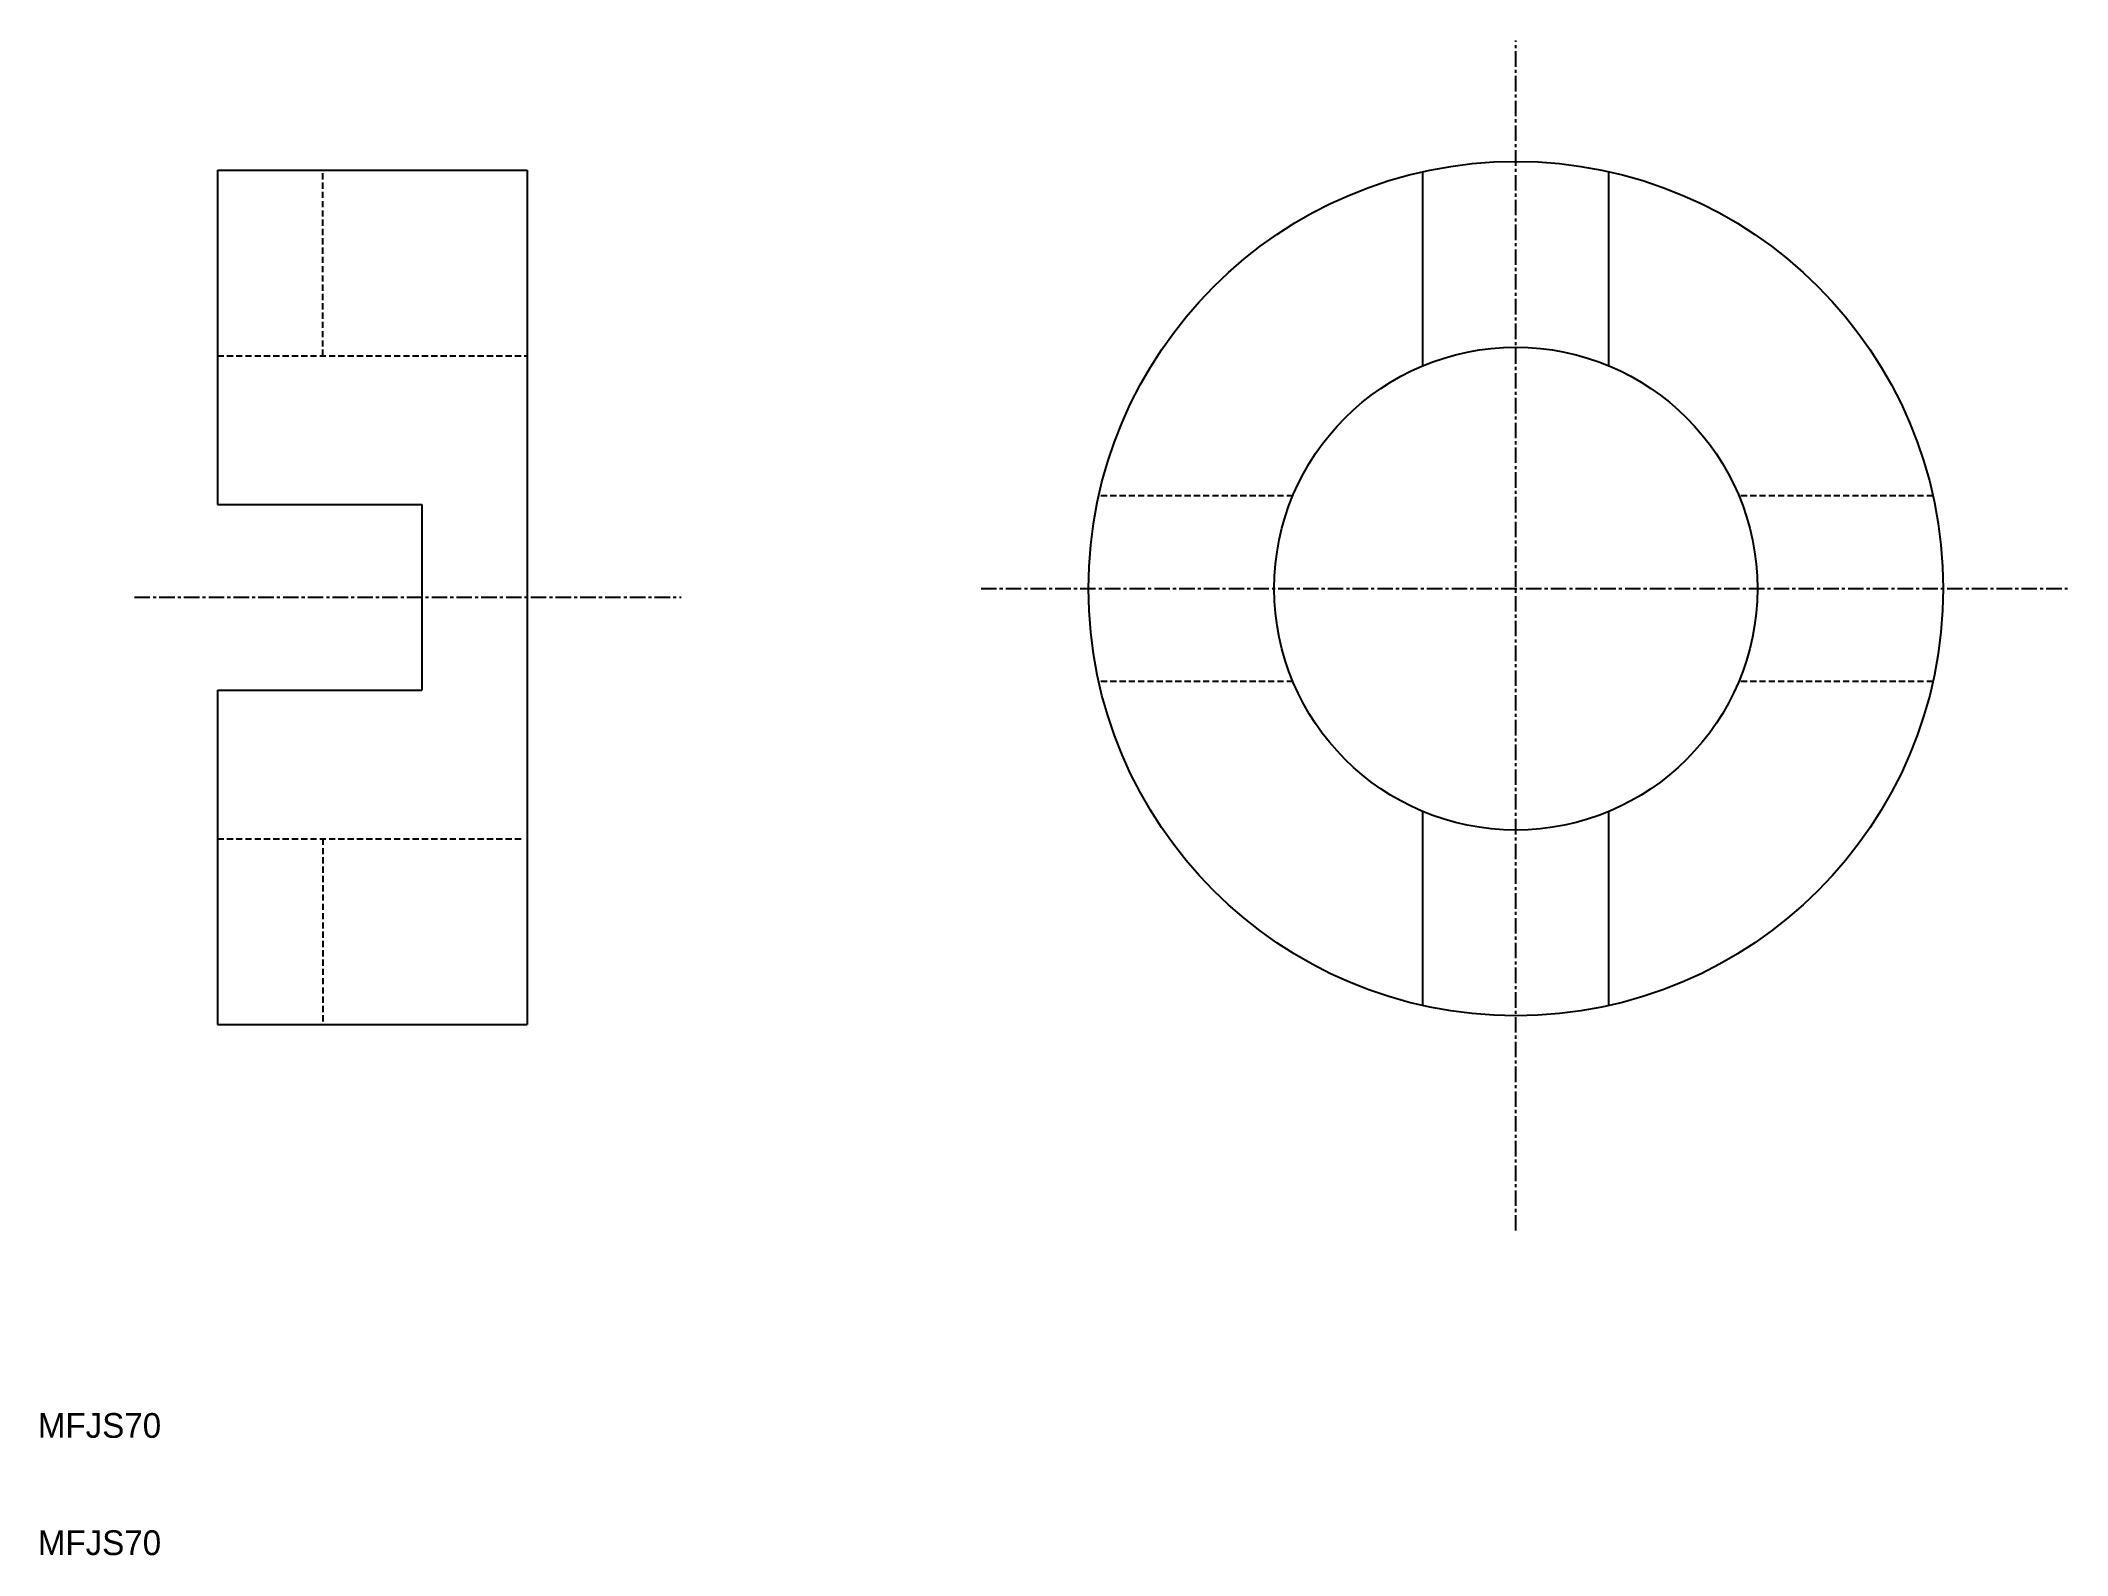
# Model space of a CAD drawing. Extents: x -3697 to -3533, y -1402 to -1279.
import ezdxf

# ---------------------------------------------------------------- set-up
doc = ezdxf.new("R2010")
doc.units = 0
doc.linetypes.add('CENTER', pattern=[2, 1.25, -0.25, 0.25, -0.25])
doc.linetypes.add('DASHED', pattern=[0.75, 0.5, -0.25])
doc.layers.get('0').update_dxf_attribs({"linetype": 'CONTINUOUS'})
doc.layers.add('CENTER', color=1, linetype='CENTER')

msp = doc.modelspace()

# ---------------------------------------------------------------- linework, layer by layer
at = {"color": 7, "linetype": 'CONTINUOUS'}
for p, q in [((-3682.4, -1289.67), (-3682.4, -1316.67)), ((-3682.4, -1289.67), (-3657.4, -1289.67)), ((-3657.4, -1289.67), (-3657.4, -1358.67)), ((-3585.08, -1305.47), (-3585.08, -1289.8)), ((-3570.08, -1305.47), (-3570.08, -1289.8)), ((-3682.4, -1316.67), (-3665.9, -1316.67)), ((-3665.9, -1316.67), (-3665.9, -1331.67)), ((-3682.4, -1331.67), (-3682.4, -1358.67)), ((-3682.4, -1331.67), (-3665.9, -1331.67)), ((-3585.08, -1357.15), (-3585.08, -1341.47)), ((-3570.08, -1357.15), (-3570.08, -1341.47)), ((-3682.4, -1358.67), (-3657.4, -1358.67))]:
    msp.add_line(p, q, dxfattribs=at)
at = {"color": 3, "linetype": 'DASHED'}
for p, q in [((-3673.9, -1304.67), (-3673.9, -1289.67)), ((-3682.4, -1304.67), (-3657.4, -1304.67)), ((-3595.58, -1315.97), (-3611.26, -1315.97)), ((-3543.91, -1315.97), (-3559.58, -1315.97)), ((-3595.58, -1330.97), (-3611.26, -1330.97)), ((-3543.91, -1330.97), (-3559.58, -1330.97)), ((-3682.4, -1343.67), (-3657.83, -1343.67)), ((-3673.9, -1343.67), (-3673.9, -1358.67))]:
    msp.add_line(p, q, dxfattribs=at)
at = {"color": 7, "linetype": 'CONTINUOUS'}
for radius in [34.5, 19.5]:
    msp.add_circle((-3577.58, -1323.47), radius, dxfattribs=at)
at = {"layer": 'CENTER', "color": 1, "linetype": 'CENTER'}
for p, q in [((-3577.58, -1375.32), (-3577.58, -1279.21)), ((-3620.76, -1323.47), (-3533.04, -1323.47)), ((-3689.11, -1324.17), (-3644.98, -1324.17))]:
    msp.add_line(p, q, dxfattribs=at)

# ---------------------------------------------------------------- texts
at = {"color": 7, "linetype": 'CONTINUOUS'}
for p in [(-3696.91, -1392.05), (-3696.91, -1401.52)]:
    msp.add_text('MFJS70', height=2, dxfattribs=at).set_placement(p)

doc.saveas('drawing.dxf')
